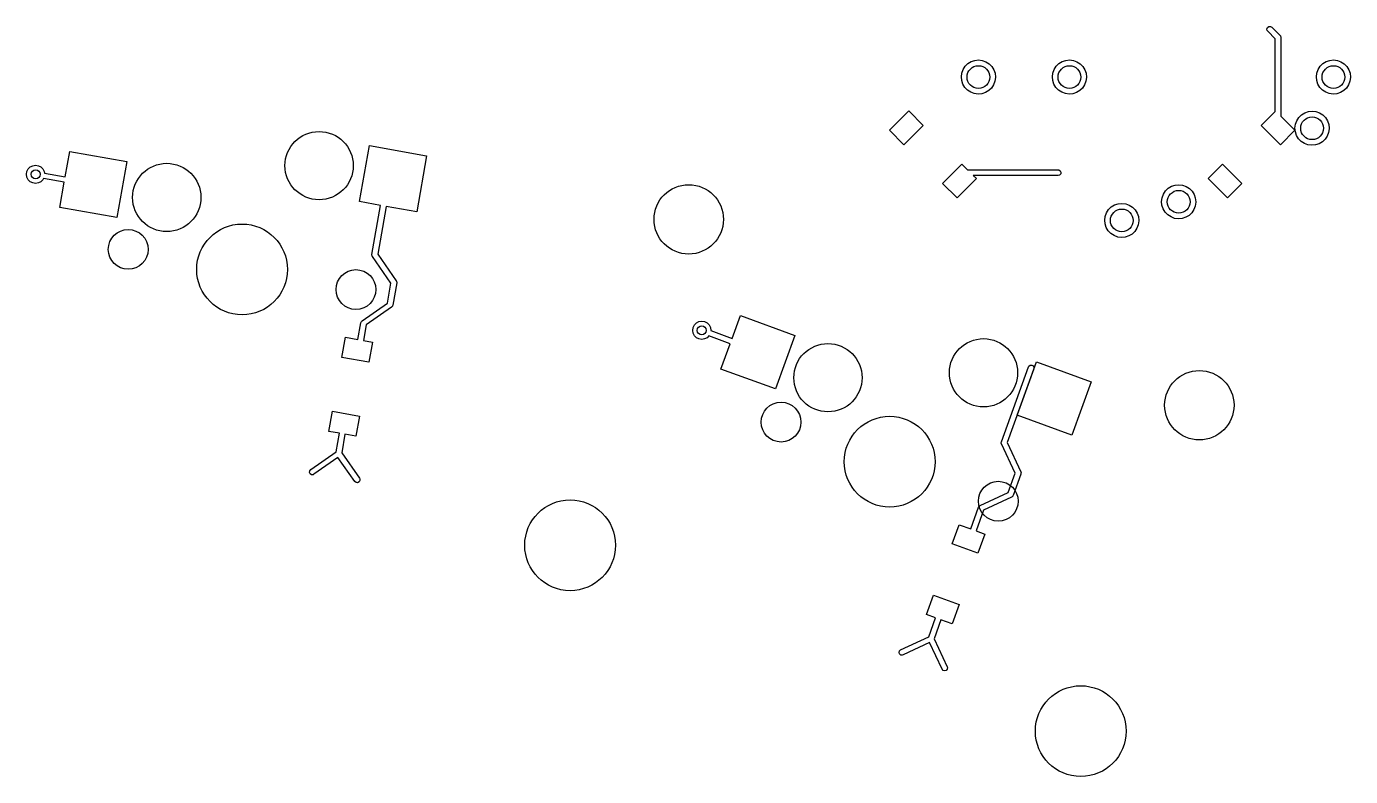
# Model space of a CAD drawing. Extents: x 8 to 224, y -144 to -4.
# Drawn here: x 93.2 to 151.3, y -144.3 to -111.4 of the extents above; entities that cross this region are included whole.
import ezdxf

# ---------------------------------------------------------------- set-up
doc = ezdxf.new("R2010")
doc.units = 0
doc.layers.add('BLACK', color=7, linetype='CONTINUOUS')

msp = doc.modelspace()

# ---------------------------------------------------------------- linework, layer by layer
at = {"layer": 'BLACK', "linetype": 'CONTINUOUS'}
for p, q in [((147.675, -111.491), (147.7, -111.425)), ((147.69, -111.56), (147.675, -111.491)), ((147.712, -111.588), (147.69, -111.56)), ((147.7, -111.425), (147.756, -111.383)), ((148.042, -111.919), (147.712, -111.588)), ((147.756, -111.383), (147.827, -111.378)), ((147.827, -111.378), (147.888, -111.412)), ((147.888, -111.412), (148.255, -111.778)), ((148.042, -115.11), (148.042, -111.919)), ((148.255, -111.778), (148.268, -111.796)), ((148.268, -111.796), (148.272, -111.799)), ((148.272, -111.799), (148.273, -111.802)), ((148.273, -111.802), (148.277, -111.807)), ((148.277, -111.807), (148.283, -111.837)), ((148.283, -111.837), (148.292, -111.867)), ((148.292, -111.867), (148.292, -115.322)), ((134.681, -112.921), (134.839, -112.867)), ((134.839, -112.867), (135.005, -112.85)), ((135.005, -112.85), (135.171, -112.87)), ((138.681, -112.921), (138.839, -112.867)), ((138.839, -112.867), (139.005, -112.85)), ((139.005, -112.85), (139.171, -112.87)), ((150.281, -112.921), (150.439, -112.867)), ((150.439, -112.867), (150.605, -112.85)), ((150.605, -112.85), (150.771, -112.87)), ((134.25, -113.59), (134.271, -113.424)), ((134.271, -113.424), (134.328, -113.267)), ((134.328, -113.267), (134.419, -113.126)), ((134.419, -113.126), (134.538, -113.009)), ((134.538, -113.009), (134.681, -112.921)), ((135.171, -112.87), (135.329, -112.926)), ((135.329, -112.926), (135.47, -113.015)), ((135.47, -113.015), (135.588, -113.134)), ((135.588, -113.134), (135.676, -113.276)), ((135.676, -113.276), (135.731, -113.434)), ((135.731, -113.434), (135.75, -113.6)), ((138.25, -113.59), (138.271, -113.424)), ((138.271, -113.424), (138.328, -113.267)), ((138.328, -113.267), (138.419, -113.126)), ((138.419, -113.126), (138.538, -113.009)), ((138.538, -113.009), (138.681, -112.921)), ((139.171, -112.87), (139.329, -112.926)), ((139.329, -112.926), (139.47, -113.015)), ((139.47, -113.015), (139.588, -113.134)), ((139.588, -113.134), (139.676, -113.276)), ((139.676, -113.276), (139.731, -113.434)), ((139.731, -113.434), (139.75, -113.6)), ((149.85, -113.59), (149.871, -113.424)), ((149.871, -113.424), (149.928, -113.267)), ((149.928, -113.267), (150.019, -113.126)), ((150.019, -113.126), (150.138, -113.009)), ((150.138, -113.009), (150.281, -112.921)), ((150.771, -112.87), (150.929, -112.926)), ((150.929, -112.926), (151.07, -113.015)), ((151.07, -113.015), (151.188, -113.134)), ((151.188, -113.134), (151.276, -113.276)), ((151.276, -113.276), (151.331, -113.434)), ((151.331, -113.434), (151.35, -113.6)), ((134.266, -113.756), (134.25, -113.59)), ((134.319, -113.915), (134.266, -113.756)), ((134.406, -114.058), (134.319, -113.915)), ((135.667, -113.943), (135.575, -114.082)), ((135.726, -113.787), (135.667, -113.943)), ((135.75, -113.621), (135.726, -113.787)), ((135.75, -113.6), (135.75, -113.621)), ((138.266, -113.756), (138.25, -113.59)), ((138.319, -113.915), (138.266, -113.756)), ((138.406, -114.058), (138.319, -113.915)), ((139.667, -113.943), (139.575, -114.082)), ((139.726, -113.787), (139.667, -113.943)), ((139.75, -113.621), (139.726, -113.787)), ((139.75, -113.6), (139.75, -113.621)), ((149.866, -113.756), (149.85, -113.59)), ((149.919, -113.915), (149.866, -113.756)), ((150.006, -114.058), (149.919, -113.915)), ((151.267, -113.943), (151.175, -114.082)), ((151.326, -113.787), (151.267, -113.943)), ((151.35, -113.621), (151.326, -113.787)), ((151.35, -113.6), (151.35, -113.621)), ((134.522, -114.178), (134.406, -114.058)), ((134.662, -114.269), (134.522, -114.178)), ((134.819, -114.328), (134.662, -114.269)), ((134.984, -114.35), (134.819, -114.328)), ((135.151, -114.335), (134.984, -114.35)), ((135.31, -114.283), (135.151, -114.335)), ((135.453, -114.197), (135.31, -114.283)), ((135.575, -114.082), (135.453, -114.197)), ((138.522, -114.178), (138.406, -114.058)), ((138.662, -114.269), (138.522, -114.178)), ((138.819, -114.328), (138.662, -114.269)), ((138.984, -114.35), (138.819, -114.328)), ((139.151, -114.335), (138.984, -114.35)), ((139.31, -114.283), (139.151, -114.335)), ((139.453, -114.197), (139.31, -114.283)), ((139.575, -114.082), (139.453, -114.197)), ((150.122, -114.178), (150.006, -114.058)), ((150.262, -114.269), (150.122, -114.178)), ((150.419, -114.328), (150.262, -114.269)), ((150.584, -114.35), (150.419, -114.328)), ((150.751, -114.335), (150.584, -114.35)), ((150.91, -114.283), (150.751, -114.335)), ((151.053, -114.197), (150.91, -114.283)), ((151.175, -114.082), (151.053, -114.197)), ((131.091, -115.939), (131.939, -115.091)), ((131.939, -115.091), (132.576, -115.727)), ((147.424, -115.727), (148.042, -115.11)), ((149.198, -115.259), (149.341, -115.171)), ((149.341, -115.171), (149.499, -115.117)), ((149.499, -115.117), (149.665, -115.1)), ((149.665, -115.1), (149.831, -115.12)), ((149.831, -115.12), (149.989, -115.176)), ((149.989, -115.176), (150.13, -115.265)), ((132.576, -115.727), (131.727, -116.576)), ((148.273, -116.576), (147.424, -115.727)), ((148.292, -115.322), (148.909, -115.939)), ((148.91, -115.84), (148.931, -115.674)), ((148.931, -115.674), (148.988, -115.517)), ((148.988, -115.517), (149.079, -115.376)), ((149.079, -115.376), (149.198, -115.259)), ((150.13, -115.265), (150.248, -115.384)), ((150.248, -115.384), (150.336, -115.526)), ((150.336, -115.526), (150.391, -115.684)), ((150.391, -115.684), (150.41, -115.85)), ((131.727, -116.576), (131.091, -115.939)), ((148.909, -115.939), (148.273, -116.576)), ((148.926, -116.006), (148.91, -115.84)), ((148.979, -116.165), (148.926, -116.006)), ((149.066, -116.308), (148.979, -116.165)), ((149.182, -116.428), (149.066, -116.308)), ((150.235, -116.332), (150.113, -116.447)), ((150.327, -116.193), (150.235, -116.332)), ((150.386, -116.037), (150.327, -116.193)), ((150.41, -115.871), (150.386, -116.037)), ((150.41, -115.85), (150.41, -115.871)), ((94.8749, -117.977), (95.0702, -116.869)), ((95.0702, -116.869), (97.5815, -117.312)), ((107.808, -119.075), (108.242, -116.613)), ((108.242, -116.613), (110.753, -117.056)), ((149.322, -116.519), (149.182, -116.428)), ((149.479, -116.578), (149.322, -116.519)), ((149.644, -116.6), (149.479, -116.578)), ((149.811, -116.585), (149.644, -116.6)), ((149.97, -116.533), (149.811, -116.585)), ((150.113, -116.447), (149.97, -116.533)), ((93.3358, -117.551), (93.4473, -117.494)), ((93.4473, -117.494), (93.5709, -117.474)), ((93.5709, -117.474), (93.6945, -117.494)), ((93.6945, -117.494), (93.806, -117.551)), ((97.5815, -117.312), (97.1474, -119.774)), ((110.753, -117.056), (110.319, -119.518)), ((133.424, -118.273), (134.273, -117.424)), ((134.273, -117.424), (134.526, -117.677)), ((145.091, -118.061), (145.727, -117.424)), ((145.727, -117.424), (146.576, -118.273)), ((93.1709, -117.874), (93.1905, -117.751)), ((93.1905, -117.998), (93.1709, -117.874)), ((93.1905, -117.751), (93.2473, -117.639)), ((93.2473, -118.109), (93.1905, -117.998)), ((93.2473, -117.639), (93.3358, -117.551)), ((93.806, -117.551), (93.8945, -117.639)), ((93.8945, -117.639), (93.9513, -117.751)), ((93.9184, -118.063), (93.8945, -118.109)), ((94.8315, -118.224), (93.9184, -118.063)), ((93.9513, -117.751), (93.9617, -117.816)), ((93.9617, -117.816), (94.8749, -117.977)), ((134.909, -118.061), (134.061, -118.909)), ((134.526, -117.677), (134.533, -117.675)), ((134.533, -117.675), (138.5, -117.675)), ((138.5, -117.925), (134.774, -117.925)), ((134.774, -117.925), (134.909, -118.061)), ((138.5, -117.675), (138.536, -117.68)), ((138.568, -117.905), (138.5, -117.925)), ((138.536, -117.68), (138.595, -117.718)), ((138.614, -117.852), (138.568, -117.905)), ((138.595, -117.718), (138.624, -117.782)), ((138.624, -117.782), (138.614, -117.852)), ((145.939, -118.909), (145.091, -118.061)), ((93.3358, -118.198), (93.2473, -118.109)), ((93.4473, -118.255), (93.3358, -118.198)), ((93.5709, -118.274), (93.4473, -118.255)), ((93.6945, -118.255), (93.5709, -118.274)), ((93.806, -118.198), (93.6945, -118.255)), ((93.8945, -118.109), (93.806, -118.198)), ((94.6361, -119.331), (94.8315, -118.224)), ((134.061, -118.909), (133.424, -118.273)), ((143.128, -118.747), (143.219, -118.606)), ((143.219, -118.606), (143.338, -118.489)), ((143.338, -118.489), (143.481, -118.401)), ((143.481, -118.401), (143.639, -118.347)), ((143.639, -118.347), (143.805, -118.33)), ((143.805, -118.33), (143.971, -118.35)), ((143.971, -118.35), (144.129, -118.406)), ((144.129, -118.406), (144.27, -118.495)), ((144.27, -118.495), (144.388, -118.614)), ((144.388, -118.614), (144.476, -118.756)), ((146.576, -118.273), (145.939, -118.909)), ((108.73, -119.237), (107.808, -119.075)), ((108.35, -121.394), (108.73, -119.237)), ((140.838, -119.309), (140.981, -119.221)), ((140.981, -119.221), (141.139, -119.167)), ((141.139, -119.167), (141.305, -119.15)), ((141.305, -119.15), (141.471, -119.17)), ((141.471, -119.17), (141.629, -119.226)), ((141.629, -119.226), (141.77, -119.315)), ((143.05, -119.07), (143.071, -118.904)), ((143.066, -119.236), (143.05, -119.07)), ((143.119, -119.395), (143.066, -119.236)), ((143.071, -118.904), (143.128, -118.747)), ((144.526, -119.267), (144.467, -119.423)), ((144.476, -118.756), (144.531, -118.914)), ((144.55, -119.101), (144.526, -119.267)), ((144.531, -118.914), (144.55, -119.08)), ((144.55, -119.08), (144.55, -119.101)), ((97.1474, -119.774), (94.6361, -119.331)), ((108.976, -119.281), (108.605, -121.386)), ((110.319, -119.518), (108.976, -119.281)), ((140.55, -119.89), (140.571, -119.724)), ((140.571, -119.724), (140.628, -119.567)), ((140.628, -119.567), (140.719, -119.426)), ((140.719, -119.426), (140.838, -119.309)), ((141.77, -119.315), (141.888, -119.434)), ((141.888, -119.434), (141.976, -119.576)), ((141.976, -119.576), (142.031, -119.734)), ((142.031, -119.734), (142.05, -119.9)), ((143.206, -119.538), (143.119, -119.395)), ((143.322, -119.658), (143.206, -119.538)), ((143.462, -119.749), (143.322, -119.658)), ((143.619, -119.808), (143.462, -119.749)), ((143.784, -119.83), (143.619, -119.808)), ((143.951, -119.815), (143.784, -119.83)), ((144.11, -119.763), (143.951, -119.815)), ((144.253, -119.677), (144.11, -119.763)), ((144.375, -119.562), (144.253, -119.677)), ((144.467, -119.423), (144.375, -119.562)), ((140.566, -120.056), (140.55, -119.89)), ((140.619, -120.215), (140.566, -120.056)), ((140.706, -120.358), (140.619, -120.215)), ((140.822, -120.478), (140.706, -120.358)), ((141.875, -120.382), (141.753, -120.497)), ((141.967, -120.243), (141.875, -120.382)), ((142.026, -120.087), (141.967, -120.243)), ((142.05, -119.921), (142.026, -120.087)), ((142.05, -119.9), (142.05, -119.921)), ((140.962, -120.569), (140.822, -120.478)), ((141.119, -120.628), (140.962, -120.569)), ((141.284, -120.65), (141.119, -120.628)), ((141.451, -120.635), (141.284, -120.65)), ((141.61, -120.583), (141.451, -120.635)), ((141.753, -120.497), (141.61, -120.583)), ((108.353, -121.424), (108.35, -121.394)), ((108.354, -121.455), (108.353, -121.424)), ((108.357, -121.461), (108.354, -121.455)), ((108.357, -121.464), (108.357, -121.461)), ((108.36, -121.467), (108.357, -121.464)), ((108.37, -121.487), (108.36, -121.467)), ((109.187, -122.653), (108.37, -121.487)), ((108.605, -121.386), (109.421, -122.552)), ((109.031, -123.536), (109.187, -122.653)), ((109.442, -122.645), (109.268, -123.63)), ((109.421, -122.552), (109.431, -122.572)), ((109.431, -122.572), (109.434, -122.575)), ((109.434, -122.575), (109.434, -122.578)), ((109.434, -122.578), (109.437, -122.584)), ((109.437, -122.584), (109.439, -122.615)), ((109.439, -122.615), (109.442, -122.645)), ((107.915, -124.317), (109.031, -123.536)), ((109.217, -123.711), (108.101, -124.492)), ((109.236, -123.687), (109.217, -123.711)), ((109.257, -123.664), (109.236, -123.687)), ((109.259, -123.658), (109.257, -123.664)), ((109.261, -123.656), (109.259, -123.658)), ((109.268, -123.63), (109.261, -123.651)), ((109.261, -123.651), (109.261, -123.656)), ((107.734, -125.131), (107.864, -124.398)), ((107.864, -124.398), (107.871, -124.377)), ((107.871, -124.372), (107.873, -124.37)), ((107.871, -124.377), (107.871, -124.372)), ((107.873, -124.37), (107.875, -124.364)), ((107.875, -124.364), (107.896, -124.341)), ((107.896, -124.341), (107.915, -124.317)), ((108.101, -124.492), (107.98, -125.175)), ((122.464, -124.605), (122.521, -124.494)), ((122.521, -124.494), (122.609, -124.405)), ((122.609, -124.405), (122.721, -124.348)), ((122.721, -124.348), (122.844, -124.329)), ((122.844, -124.329), (122.968, -124.348)), ((122.968, -124.348), (123.079, -124.405)), ((123.079, -124.405), (123.168, -124.494)), ((123.168, -124.494), (123.225, -124.605)), ((124.176, -125.081), (124.54, -124.079)), ((124.54, -124.079), (126.937, -124.951)), ((107.035, -125.922), (107.192, -125.036)), ((107.192, -125.036), (107.734, -125.131)), ((122.444, -124.729), (122.464, -124.605)), ((122.464, -124.852), (122.444, -124.729)), ((122.521, -124.964), (122.464, -124.852)), ((122.609, -125.052), (122.521, -124.964)), ((122.721, -125.109), (122.609, -125.052)), ((123.079, -125.052), (122.968, -125.109)), ((123.156, -124.975), (123.079, -125.052)), ((124.09, -125.315), (123.156, -124.975)), ((123.225, -124.605), (123.244, -124.729)), ((123.244, -124.729), (123.242, -124.741)), ((123.242, -124.741), (124.176, -125.081)), ((126.937, -124.951), (126.082, -127.301)), ((107.98, -125.175), (108.373, -125.244)), ((108.373, -125.244), (108.217, -126.13)), ((122.844, -125.129), (122.721, -125.109)), ((122.968, -125.109), (122.844, -125.129)), ((123.685, -126.429), (124.09, -125.315)), ((108.217, -126.13), (107.035, -125.922)), ((136.702, -128.463), (137.557, -126.114)), ((137.557, -126.114), (139.953, -126.986)), ((126.082, -127.301), (123.685, -126.429)), ((136.008, -129.626), (137.204, -126.34)), ((137.439, -126.425), (136.261, -129.663)), ((137.204, -126.34), (137.221, -126.308)), ((137.221, -126.308), (137.277, -126.265)), ((137.277, -126.265), (137.347, -126.26)), ((137.347, -126.26), (137.409, -126.293)), ((137.409, -126.293), (137.443, -126.355)), ((137.443, -126.355), (137.439, -126.425)), ((139.953, -126.986), (139.098, -129.335)), ((106.462, -129.172), (106.618, -128.285)), ((106.618, -128.285), (107.8, -128.494)), ((107.8, -128.494), (107.644, -129.38)), ((139.098, -129.335), (136.702, -128.463)), ((106.919, -129.252), (106.462, -129.172)), ((106.775, -130.069), (106.919, -129.252)), ((107.165, -129.296), (107.021, -130.112)), ((107.644, -129.38), (107.165, -129.296)), ((136.002, -129.687), (136.006, -129.656)), ((136.004, -129.693), (136.002, -129.687)), ((136.003, -129.696), (136.004, -129.693)), ((136.006, -129.7), (136.003, -129.696)), ((136.006, -129.656), (136.008, -129.626)), ((136.012, -129.721), (136.006, -129.7)), ((136.614, -131.011), (136.012, -129.721)), ((136.261, -129.663), (136.862, -130.952)), ((105.659, -130.85), (106.775, -130.069)), ((106.858, -130.316), (105.802, -131.055)), ((107.598, -131.372), (106.858, -130.316)), ((107.021, -130.112), (107.802, -131.228)), ((105.615, -130.905), (105.659, -130.85)), ((105.607, -130.975), (105.615, -130.905)), ((105.639, -131.038), (105.607, -130.975)), ((105.7, -131.074), (105.639, -131.038)), ((105.77, -131.071), (105.7, -131.074)), ((105.802, -131.055), (105.77, -131.071)), ((107.653, -131.416), (107.598, -131.372)), ((107.723, -131.423), (107.653, -131.416)), ((107.785, -131.391), (107.723, -131.423)), ((107.821, -131.331), (107.785, -131.391)), ((107.802, -131.228), (107.819, -131.26)), ((107.819, -131.26), (107.821, -131.331)), ((136.307, -131.854), (136.614, -131.011)), ((136.866, -131.048), (136.524, -131.988)), ((136.862, -130.952), (136.868, -130.974)), ((136.868, -131.017), (136.866, -131.048)), ((136.868, -130.974), (136.871, -130.978)), ((136.872, -130.987), (136.868, -131.017)), ((136.871, -130.978), (136.871, -130.981)), ((136.871, -130.981), (136.872, -130.987)), ((135.072, -132.429), (136.307, -131.854)), ((136.46, -132.058), (135.225, -132.634)), ((136.483, -132.038), (136.46, -132.058)), ((136.507, -132.019), (136.483, -132.038)), ((136.51, -132.014), (136.507, -132.019)), ((136.512, -132.012), (136.51, -132.014)), ((136.514, -132.007), (136.512, -132.012)), ((136.524, -131.988), (136.514, -132.007)), ((134.66, -133.455), (135.008, -132.5)), ((135.225, -132.634), (134.895, -133.54)), ((135.008, -132.5), (135.018, -132.48)), ((135.018, -132.48), (135.019, -132.476)), ((135.019, -132.476), (135.022, -132.474)), ((135.022, -132.474), (135.025, -132.468)), ((135.025, -132.468), (135.049, -132.45)), ((135.049, -132.45), (135.072, -132.429)), ((133.847, -134.117), (134.154, -133.271)), ((134.154, -133.271), (134.66, -133.455)), ((134.895, -133.54), (135.282, -133.681)), ((135.282, -133.681), (134.974, -134.527)), ((134.974, -134.527), (133.847, -134.117)), ((132.718, -137.218), (133.026, -136.372)), ((133.026, -136.372), (134.153, -136.782)), ((133.118, -137.363), (132.718, -137.218)), ((134.153, -136.782), (133.846, -137.628)), ((132.817, -138.192), (133.118, -137.363)), ((133.353, -137.449), (133.052, -138.278)), ((133.846, -137.628), (133.353, -137.449)), ((131.582, -138.768), (132.817, -138.192)), ((132.856, -138.45), (131.688, -138.994)), ((133.401, -139.618), (132.856, -138.45)), ((133.052, -138.278), (133.628, -139.512)), ((131.51, -138.882), (131.529, -138.814)), ((131.53, -138.949), (131.51, -138.882)), ((131.529, -138.814), (131.582, -138.768)), ((131.584, -138.995), (131.53, -138.949)), ((131.653, -139.005), (131.584, -138.995)), ((131.688, -138.994), (131.653, -139.005)), ((133.448, -139.671), (133.401, -139.618)), ((133.628, -139.616), (133.583, -139.67)), ((133.628, -139.512), (133.638, -139.547)), ((133.638, -139.547), (133.628, -139.616)), ((133.515, -139.69), (133.448, -139.671)), ((133.583, -139.67), (133.515, -139.69))]:
    msp.add_line(p, q, dxfattribs=at)
at = {"layer": 'BLACK'}
for centre, radius in [((135, -113.6), 0.5), ((139, -113.6), 0.5), ((150.6, -113.6), 0.5), ((149.66, -115.85), 0.5), ((106.029, -117.492), 1.5), ((99.334, -118.891), 1.5), ((93.5709, -117.874), 0.2), ((122.271, -119.853), 1.524), ((143.8, -119.08), 0.5), ((141.3, -119.9), 0.5), ((97.6423, -121.171), 0.875), ((102.645, -122.054), 1.9939), ((107.648, -122.936), 0.875), ((122.844, -124.729), 0.2), ((128.389, -126.81), 1.5), ((135.224, -126.595), 1.5), ((144.707, -128.019), 1.524), ((126.326, -128.763), 0.875), ((131.1, -130.5), 1.9939), ((135.874, -132.237), 0.875), ((117.059, -134.174), 1.9939), ((139.495, -142.34), 1.9939)]:
    msp.add_circle(centre, radius, dxfattribs=at)

doc.saveas('drawing.dxf')
